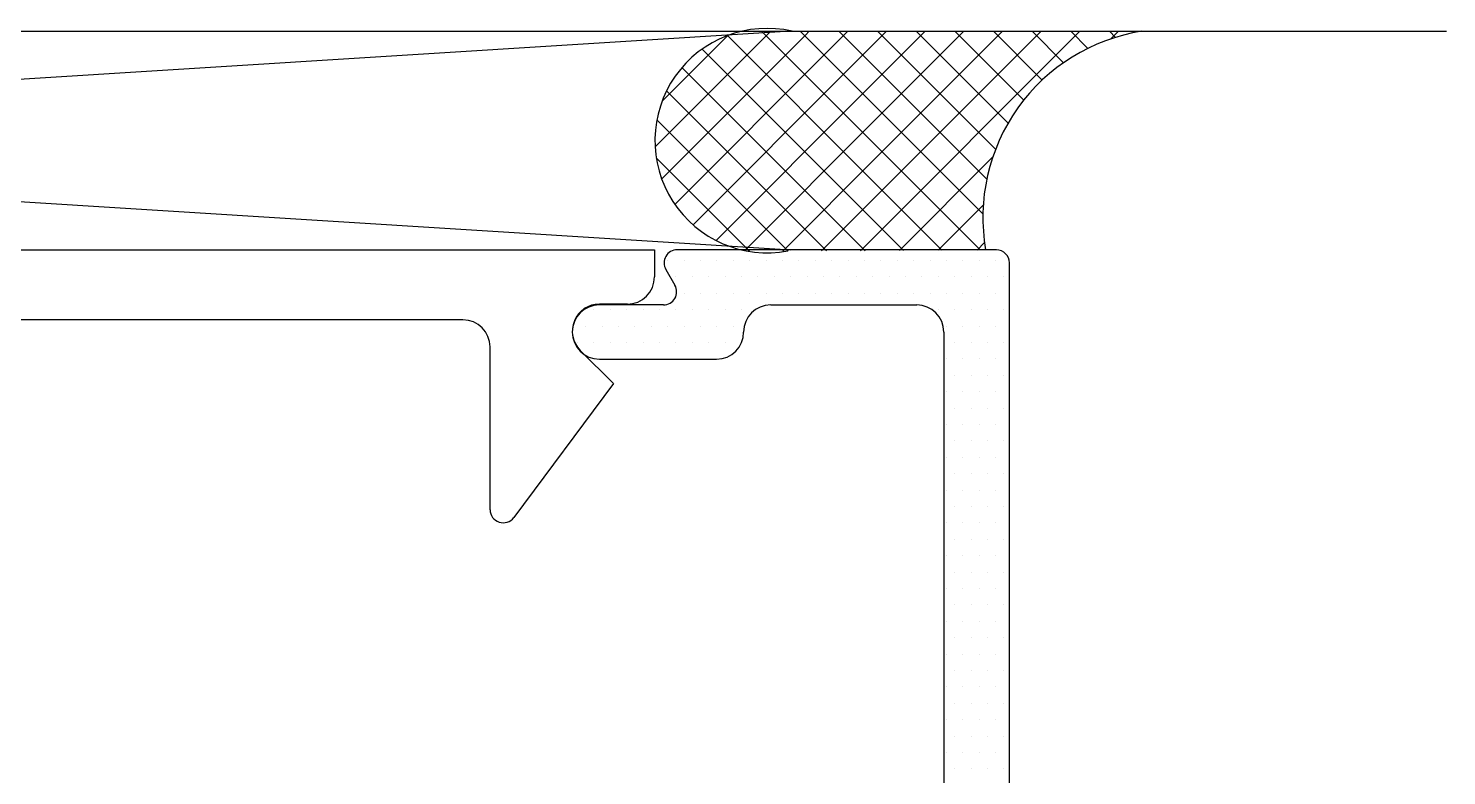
# Model space of a CAD drawing. Header units: inches. Extents: x 3.8 to 36.3, y 0.9 to 43.6.
# Drawn here: x 9.447 to 11.069, y 19.174 to 20.028 of the extents above; entities that cross this region are included whole.
import ezdxf

# ---------------------------------------------------------------- set-up
doc = ezdxf.new("R2010")
doc.units = ezdxf.units.IN
doc.header["$MEASUREMENT"] = 0
for name, color, linetype in [('R-SWTS-DET1', 1, 'Continuous'), ('R-SWTS-DET3', 5, 'Continuous'), ('R-SWTS-PAT1', 5, 'Continuous')]:
    doc.layers.add(name, color=color, linetype=linetype)

msp = doc.modelspace()

# ---------------------------------------------------------------- linework, layer by layer
at = {"layer": 'R-SWTS-DET1', "linetype": 'Continuous', "lineweight": 30}
for p, q in [((8.31923, 19.7748), (10.16323, 19.7748)), ((10.16323, 19.7748), (10.16323, 19.7438)), ((10.13223, 19.7128), (10.10023, 19.7128)), ((9.94423, 19.6948), (8.31923, 19.6948)), ((9.97523, 19.4778), (9.97523, 19.6638)), ((10.07831, 19.65988), (10.11623, 19.62196)), ((10.11623, 19.62196), (10.00226, 19.46885))]:
    msp.add_line(p, q, dxfattribs=at)
at = {"layer": 'R-SWTS-DET1', "lineweight": 30}
for p, q in [((10.55423, 19.7748), (10.18921, 19.7748)), ((10.56923, 18.78909), (10.56923, 19.7598)), ((10.17622, 19.7523), (10.18661, 19.7343)), ((10.17362, 19.7118), (10.10023, 19.7118)), ((10.29623, 19.7118), (10.46323, 19.7118)), ((10.49423, 19.6808), (10.49423, 19.03225)), ((10.10023, 19.6498), (10.23423, 19.6498))]:
    msp.add_line(p, q, dxfattribs=at)
for centre, radius, start, end in [((10.18921, 19.7598), 0.015, 90, 210), ((10.55423, 19.7598), 0.015, 0, 90), ((10.17362, 19.7268), 0.015, 270, 30), ((10.10023, 19.6808), 0.031, 90, 270), ((10.29623, 19.6808), 0.031, 90, 180), ((10.46323, 19.6808), 0.031, 0, 90), ((10.23423, 19.6808), 0.031, 270, 0)]:
    msp.add_arc(centre, radius, start, end, dxfattribs=at)
at = {"layer": 'R-SWTS-DET1', "linetype": 'Continuous', "lineweight": 30}
for centre, radius, start, end in [((10.13223, 19.7438), 0.031, 269.99963, 0.00019), ((10.10023, 19.6818), 0.031, 89.99979, 225.00074), ((9.94423, 19.6638), 0.031, 0, 90), ((9.99023, 19.4778), 0.015, 180.0003, 323.33938)]:
    msp.add_arc(centre, radius, start, end, dxfattribs=at)
at = {"layer": 'R-SWTS-DET3'}
for p, q in [((5.56923, 20.0248), (11.06923, 20.0248)), ((6.31923, 20.0248), (10.31923, 19.7748)), ((10.31923, 20.0248), (6.31923, 19.7748))]:
    msp.add_line(p, q, dxfattribs=at)
for centre, radius, start, end in [((10.29201, 19.89967), 0.12825, 77.07251, 280.70596), ((10.75423, 19.81182), 0.21545, 98.97879, 189.92792)]:
    msp.add_arc(centre, radius, start, end, dxfattribs=at)
at = {"layer": 'R-SWTS-PAT1'}
for p, q in [((10.16396, 19.89248), (10.29615, 20.02467)), ((10.17149, 19.85582), (10.33586, 20.02019)), ((10.17188, 19.9446), (10.24708, 20.0198)), ((10.24663, 20.01963), (10.41196, 19.8543)), ((10.28615, 20.02431), (10.41993, 19.89053)), ((10.32998, 20.02467), (10.33369, 20.02096)), ((10.33369, 20.02096), (10.41329, 19.94136)), ((10.33586, 20.02019), (10.34035, 20.02467)), ((10.35436, 19.77353), (10.60551, 20.02467)), ((10.36499, 20.00513), (10.38454, 20.02467)), ((10.37417, 20.02467), (10.54327, 19.85558)), ((10.38837, 19.98431), (10.42873, 20.02467)), ((10.39883, 19.7738), (10.6497, 20.02467)), ((10.40624, 19.95798), (10.47293, 20.02467)), ((10.41768, 19.92524), (10.51712, 20.02467)), ((10.41837, 20.02467), (10.55335, 19.88969)), ((10.41909, 19.88245), (10.56132, 20.02467)), ((10.46256, 20.02467), (10.56766, 19.91957)), ((10.50675, 20.02467), (10.58556, 19.94587)), ((10.55095, 20.02467), (10.60675, 19.96888)), ((10.59514, 20.02467), (10.63116, 19.98866)), ((10.63934, 20.02467), (10.65895, 20.00506)), ((10.68353, 20.02467), (10.69056, 20.01765)), ((10.6851, 20.01588), (10.6939, 20.02467)), ((10.18655, 19.82668), (10.36499, 20.00513)), ((10.2178, 20.00427), (10.39661, 19.82546)), ((10.20737, 19.80331), (10.38837, 19.98431)), ((10.19468, 19.9832), (10.37553, 19.80235)), ((10.17708, 19.9566), (10.34893, 19.78475)), ((10.2337, 19.78544), (10.40624, 19.95798)), ((10.41329, 19.94136), (10.53882, 19.81583)), ((10.16599, 19.9235), (10.31583, 19.77366)), ((10.26644, 19.774), (10.41768, 19.92524)), ((10.41993, 19.89053), (10.53582, 19.77464)), ((10.16527, 19.88002), (10.27227, 19.77303)), ((10.3099, 19.77326), (10.41909, 19.88245)), ((10.4433, 19.77407), (10.55017, 19.88094)), ((10.41196, 19.8543), (10.4919, 19.77437)), ((10.39661, 19.82546), (10.44797, 19.7741)), ((10.48776, 19.77434), (10.53923, 19.82582)), ((10.37553, 19.80235), (10.40404, 19.77383)), ((10.31583, 19.77366), (10.31619, 19.77329)), ((10.34893, 19.78475), (10.36012, 19.77356)), ((10.53223, 19.77461), (10.5407, 19.78309)), ((10.17841, 19.76275), (10.17841, 19.76275)), ((10.19716, 19.76275), (10.19716, 19.76275)), ((10.21591, 19.76275), (10.21591, 19.76275)), ((10.23466, 19.76275), (10.23466, 19.76275)), ((10.25341, 19.76275), (10.25341, 19.76275)), ((10.27216, 19.76275), (10.27216, 19.76275)), ((10.29091, 19.76275), (10.29091, 19.76275)), ((10.30966, 19.76275), (10.30966, 19.76275)), ((10.32841, 19.76275), (10.32841, 19.76275)), ((10.34716, 19.76275), (10.34716, 19.76275)), ((10.36591, 19.76275), (10.36591, 19.76275)), ((10.38466, 19.76275), (10.38466, 19.76275)), ((10.40341, 19.76275), (10.40341, 19.76275)), ((10.42216, 19.76275), (10.42216, 19.76275)), ((10.44091, 19.76275), (10.44091, 19.76275)), ((10.45966, 19.76275), (10.45966, 19.76275)), ((10.47841, 19.76275), (10.47841, 19.76275)), ((10.49716, 19.76275), (10.49716, 19.76275)), ((10.51591, 19.76275), (10.51591, 19.76275)), ((10.53466, 19.76275), (10.53466, 19.76275)), ((10.55341, 19.76275), (10.55341, 19.76275)), ((10.18779, 19.744), (10.18779, 19.744)), ((10.20654, 19.744), (10.20654, 19.744)), ((10.22529, 19.744), (10.22529, 19.744)), ((10.24404, 19.744), (10.24404, 19.744)), ((10.26279, 19.744), (10.26279, 19.744)), ((10.28154, 19.744), (10.28154, 19.744)), ((10.30029, 19.744), (10.30029, 19.744)), ((10.31904, 19.744), (10.31904, 19.744)), ((10.33779, 19.744), (10.33779, 19.744)), ((10.35654, 19.744), (10.35654, 19.744)), ((10.37529, 19.744), (10.37529, 19.744)), ((10.39404, 19.744), (10.39404, 19.744)), ((10.41279, 19.744), (10.41279, 19.744)), ((10.43154, 19.744), (10.43154, 19.744)), ((10.45029, 19.744), (10.45029, 19.744)), ((10.46904, 19.744), (10.46904, 19.744)), ((10.48779, 19.744), (10.48779, 19.744)), ((10.50654, 19.744), (10.50654, 19.744)), ((10.52529, 19.744), (10.52529, 19.744)), ((10.54404, 19.744), (10.54404, 19.744)), ((10.56279, 19.744), (10.56279, 19.744)), ((10.19716, 19.72525), (10.19716, 19.72525)), ((10.21591, 19.72525), (10.21591, 19.72525)), ((10.23466, 19.72525), (10.23466, 19.72525)), ((10.25341, 19.72525), (10.25341, 19.72525)), ((10.27216, 19.72525), (10.27216, 19.72525)), ((10.29091, 19.72525), (10.29091, 19.72525)), ((10.30966, 19.72525), (10.30966, 19.72525)), ((10.32841, 19.72525), (10.32841, 19.72525)), ((10.34716, 19.72525), (10.34716, 19.72525)), ((10.36591, 19.72525), (10.36591, 19.72525)), ((10.38466, 19.72525), (10.38466, 19.72525)), ((10.40341, 19.72525), (10.40341, 19.72525)), ((10.42216, 19.72525), (10.42216, 19.72525)), ((10.44091, 19.72525), (10.44091, 19.72525)), ((10.45966, 19.72525), (10.45966, 19.72525)), ((10.47841, 19.72525), (10.47841, 19.72525)), ((10.49716, 19.72525), (10.49716, 19.72525)), ((10.51591, 19.72525), (10.51591, 19.72525)), ((10.53466, 19.72525), (10.53466, 19.72525)), ((10.55341, 19.72525), (10.55341, 19.72525)), ((10.09404, 19.7065), (10.09404, 19.7065)), ((10.11279, 19.7065), (10.11279, 19.7065)), ((10.13154, 19.7065), (10.13154, 19.7065)), ((10.15029, 19.7065), (10.15029, 19.7065)), ((10.16904, 19.7065), (10.16904, 19.7065)), ((10.18779, 19.7065), (10.18779, 19.7065)), ((10.20654, 19.7065), (10.20654, 19.7065)), ((10.22529, 19.7065), (10.22529, 19.7065)), ((10.24404, 19.7065), (10.24404, 19.7065)), ((10.26279, 19.7065), (10.26279, 19.7065)), ((10.48779, 19.7065), (10.48779, 19.7065)), ((10.50654, 19.7065), (10.50654, 19.7065)), ((10.52529, 19.7065), (10.52529, 19.7065)), ((10.54404, 19.7065), (10.54404, 19.7065)), ((10.56279, 19.7065), (10.56279, 19.7065)), ((10.08466, 19.68775), (10.08466, 19.68775)), ((10.10341, 19.68775), (10.10341, 19.68775)), ((10.12216, 19.68775), (10.12216, 19.68775)), ((10.14091, 19.68775), (10.14091, 19.68775)), ((10.15966, 19.68775), (10.15966, 19.68775)), ((10.17841, 19.68775), (10.17841, 19.68775)), ((10.19716, 19.68775), (10.19716, 19.68775)), ((10.21591, 19.68775), (10.21591, 19.68775)), ((10.23466, 19.68775), (10.23466, 19.68775)), ((10.25341, 19.68775), (10.25341, 19.68775)), ((10.49716, 19.68775), (10.49716, 19.68775)), ((10.51591, 19.68775), (10.51591, 19.68775)), ((10.53466, 19.68775), (10.53466, 19.68775)), ((10.55341, 19.68775), (10.55341, 19.68775)), ((10.07529, 19.669), (10.07529, 19.669)), ((10.09404, 19.669), (10.09404, 19.669)), ((10.11279, 19.669), (10.11279, 19.669)), ((10.13154, 19.669), (10.13154, 19.669)), ((10.15029, 19.669), (10.15029, 19.669)), ((10.16904, 19.669), (10.16904, 19.669)), ((10.18779, 19.669), (10.18779, 19.669)), ((10.20654, 19.669), (10.20654, 19.669)), ((10.22529, 19.669), (10.22529, 19.669)), ((10.24404, 19.669), (10.24404, 19.669)), ((10.26279, 19.669), (10.26279, 19.669)), ((10.50654, 19.669), (10.50654, 19.669)), ((10.52529, 19.669), (10.52529, 19.669)), ((10.54404, 19.669), (10.54404, 19.669)), ((10.56279, 19.669), (10.56279, 19.669)), ((10.10341, 19.65025), (10.10341, 19.65025)), ((10.12216, 19.65025), (10.12216, 19.65025)), ((10.14091, 19.65025), (10.14091, 19.65025)), ((10.15966, 19.65025), (10.15966, 19.65025)), ((10.17841, 19.65025), (10.17841, 19.65025)), ((10.19716, 19.65025), (10.19716, 19.65025)), ((10.21591, 19.65025), (10.21591, 19.65025)), ((10.23466, 19.65025), (10.23466, 19.65025)), ((10.49716, 19.65025), (10.49716, 19.65025)), ((10.51591, 19.65025), (10.51591, 19.65025)), ((10.53466, 19.65025), (10.53466, 19.65025)), ((10.55341, 19.65025), (10.55341, 19.65025)), ((10.50654, 19.6315), (10.50654, 19.6315)), ((10.52529, 19.6315), (10.52529, 19.6315)), ((10.54404, 19.6315), (10.54404, 19.6315)), ((10.56279, 19.6315), (10.56279, 19.6315)), ((10.49716, 19.61275), (10.49716, 19.61275)), ((10.51591, 19.61275), (10.51591, 19.61275)), ((10.53466, 19.61275), (10.53466, 19.61275)), ((10.55341, 19.61275), (10.55341, 19.61275)), ((10.50654, 19.594), (10.50654, 19.594)), ((10.52529, 19.594), (10.52529, 19.594)), ((10.54404, 19.594), (10.54404, 19.594)), ((10.56279, 19.594), (10.56279, 19.594)), ((10.49716, 19.57525), (10.49716, 19.57525)), ((10.51591, 19.57525), (10.51591, 19.57525)), ((10.53466, 19.57525), (10.53466, 19.57525)), ((10.55341, 19.57525), (10.55341, 19.57525)), ((10.50654, 19.5565), (10.50654, 19.5565)), ((10.52529, 19.5565), (10.52529, 19.5565)), ((10.54404, 19.5565), (10.54404, 19.5565)), ((10.56279, 19.5565), (10.56279, 19.5565)), ((10.49716, 19.53775), (10.49716, 19.53775)), ((10.51591, 19.53775), (10.51591, 19.53775)), ((10.53466, 19.53775), (10.53466, 19.53775)), ((10.55341, 19.53775), (10.55341, 19.53775)), ((10.50654, 19.519), (10.50654, 19.519)), ((10.52529, 19.519), (10.52529, 19.519)), ((10.54404, 19.519), (10.54404, 19.519)), ((10.56279, 19.519), (10.56279, 19.519)), ((10.49716, 19.50025), (10.49716, 19.50025)), ((10.51591, 19.50025), (10.51591, 19.50025)), ((10.53466, 19.50025), (10.53466, 19.50025)), ((10.55341, 19.50025), (10.55341, 19.50025)), ((10.50654, 19.4815), (10.50654, 19.4815)), ((10.52529, 19.4815), (10.52529, 19.4815)), ((10.54404, 19.4815), (10.54404, 19.4815)), ((10.56279, 19.4815), (10.56279, 19.4815)), ((10.49716, 19.46275), (10.49716, 19.46275)), ((10.51591, 19.46275), (10.51591, 19.46275)), ((10.53466, 19.46275), (10.53466, 19.46275)), ((10.55341, 19.46275), (10.55341, 19.46275)), ((10.50654, 19.444), (10.50654, 19.444)), ((10.52529, 19.444), (10.52529, 19.444)), ((10.54404, 19.444), (10.54404, 19.444)), ((10.56279, 19.444), (10.56279, 19.444)), ((10.49716, 19.42525), (10.49716, 19.42525)), ((10.51591, 19.42525), (10.51591, 19.42525)), ((10.53466, 19.42525), (10.53466, 19.42525)), ((10.55341, 19.42525), (10.55341, 19.42525)), ((10.50654, 19.4065), (10.50654, 19.4065)), ((10.52529, 19.4065), (10.52529, 19.4065)), ((10.54404, 19.4065), (10.54404, 19.4065)), ((10.56279, 19.4065), (10.56279, 19.4065)), ((10.49716, 19.38775), (10.49716, 19.38775)), ((10.51591, 19.38775), (10.51591, 19.38775)), ((10.53466, 19.38775), (10.53466, 19.38775)), ((10.55341, 19.38775), (10.55341, 19.38775)), ((10.50654, 19.369), (10.50654, 19.369)), ((10.52529, 19.369), (10.52529, 19.369)), ((10.54404, 19.369), (10.54404, 19.369)), ((10.56279, 19.369), (10.56279, 19.369)), ((10.49716, 19.35025), (10.49716, 19.35025)), ((10.51591, 19.35025), (10.51591, 19.35025)), ((10.53466, 19.35025), (10.53466, 19.35025)), ((10.55341, 19.35025), (10.55341, 19.35025)), ((10.50654, 19.3315), (10.50654, 19.3315)), ((10.52529, 19.3315), (10.52529, 19.3315)), ((10.54404, 19.3315), (10.54404, 19.3315)), ((10.56279, 19.3315), (10.56279, 19.3315)), ((10.49716, 19.31275), (10.49716, 19.31275)), ((10.51591, 19.31275), (10.51591, 19.31275)), ((10.53466, 19.31275), (10.53466, 19.31275)), ((10.55341, 19.31275), (10.55341, 19.31275)), ((10.50654, 19.294), (10.50654, 19.294)), ((10.52529, 19.294), (10.52529, 19.294)), ((10.54404, 19.294), (10.54404, 19.294)), ((10.56279, 19.294), (10.56279, 19.294)), ((10.49716, 19.27525), (10.49716, 19.27525)), ((10.51591, 19.27525), (10.51591, 19.27525)), ((10.53466, 19.27525), (10.53466, 19.27525)), ((10.55341, 19.27525), (10.55341, 19.27525)), ((10.50654, 19.2565), (10.50654, 19.2565)), ((10.52529, 19.2565), (10.52529, 19.2565)), ((10.54404, 19.2565), (10.54404, 19.2565)), ((10.56279, 19.2565), (10.56279, 19.2565)), ((10.49716, 19.23775), (10.49716, 19.23775)), ((10.51591, 19.23775), (10.51591, 19.23775)), ((10.53466, 19.23775), (10.53466, 19.23775)), ((10.55341, 19.23775), (10.55341, 19.23775)), ((10.50654, 19.219), (10.50654, 19.219)), ((10.52529, 19.219), (10.52529, 19.219)), ((10.54404, 19.219), (10.54404, 19.219)), ((10.56279, 19.219), (10.56279, 19.219)), ((10.49716, 19.20025), (10.49716, 19.20025)), ((10.51591, 19.20025), (10.51591, 19.20025)), ((10.53466, 19.20025), (10.53466, 19.20025)), ((10.55341, 19.20025), (10.55341, 19.20025)), ((10.50654, 19.1815), (10.50654, 19.1815)), ((10.52529, 19.1815), (10.52529, 19.1815)), ((10.54404, 19.1815), (10.54404, 19.1815)), ((10.56279, 19.1815), (10.56279, 19.1815))]:
    msp.add_line(p, q, dxfattribs=at)

doc.saveas('drawing.dxf')
